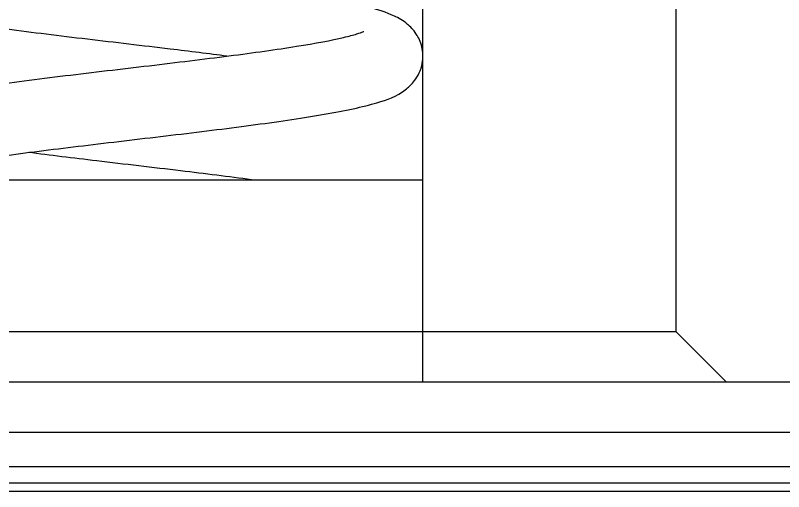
# Model space of a CAD drawing. Header units: inches. Extents: x 707 to 13003, y 909 to 9309.
# Drawn here: x 4107.7 to 4198.8, y 1536.7 to 1593.2 of the extents above; entities that cross this region are included whole.
import ezdxf

# ---------------------------------------------------------------- set-up
doc = ezdxf.new("R2010")
doc.units = ezdxf.units.IN
doc.header["$MEASUREMENT"] = 0

# ---------------------------------------------------------------- blocks, each defined once
blk = doc.blocks.new('BKM-1')
at = {"color": 2}
for p, q in [((65, -69), (65, -163)), ((35, -163), (35, -119)), ((-35, -145), (35, -145)), ((-35, -163), (35, -163)), ((35, -169), (35, -163)), ((35, -163), (56, -163)), ((56, -163), (65, -163)), ((71, -169), (65, -163)), ((97, -169), (-97, -169)), ((97, -175), (-97, -175)), ((-96.384, -179), (95.616, -179)), ((103.032, -181), (-103.8, -181)), ((103.616, -182), (-104.384, -182))]:
    blk.add_line(p, q, dxfattribs=at)
for points, knots in [([(11.773, -130.337), (9.618, -130.059), (7.346, -129.78), (1.8, -129.113), (-1.524, -128.724), (-8.075, -127.942), (-11.301, -127.547), (-17.343, -126.748), (-20.149, -126.344), (-25.144, -125.503), (-27.282, -125.074), (-30.194, -124.258), (-31.162, -123.953), (-32.779, -123.018), (-33.409, -122.628), (-34.431, -121.233), (-34.796, -120.527), (-35.04, -119.05), (-35.009, -118.372), (-34.71, -117.167), (-34.451, -116.652), (-33.834, -115.734), (-33.473, -115.384), (-32.561, -114.631), (-32.053, -114.364), (-30.54, -113.656), (-29.519, -113.349), (-27.175, -112.75), (-25.896, -112.48), (-23.254, -111.99), (-21.938, -111.77), (-19.176, -111.342), (-17.74, -111.134), (-13.281, -110.521), (-10.058, -110.118), (-3.461, -109.321), (-0.093, -108.927), (6.462, -108.146), (9.648, -107.759), (15.499, -106.993), (18.17, -106.614), (22.664, -105.882), (24.518, -105.525), (26.446, -105.056), (26.931, -104.921), (27.592, -104.708), (27.809, -104.623), (27.959, -104.556), (27.984, -104.543), (27.984, -104.543)], [12.493548, 12.493548, 12.493548, 12.493548, 12.724964, 12.724964, 13.045252, 13.045252, 13.368963, 13.368963, 13.697629, 13.697629, 14.041052, 14.041052, 14.270296, 14.270296, 14.389712, 14.389712, 14.456929, 14.456929, 14.505879, 14.505879, 14.556071, 14.556071, 14.620085, 14.620085, 14.732131, 14.732131, 14.9581, 14.9581, 15.168016, 15.168016, 15.344534, 15.344534, 15.513142, 15.513142, 15.843599, 15.843599, 16.168054, 16.168054, 16.489017, 16.489017, 16.805365, 16.805365, 17.110247, 17.110247, 17.241748, 17.241748, 17.348666, 17.348666, 17.394058, 17.394058, 17.394058, 17.394058]), ([(-27.984, -144.702), (-27.984, -144.702), (-27.832, -144.628), (-27.153, -144.386), (-26.443, -144.181), (-24.279, -143.676), (-22.636, -143.362), (-18.543, -142.688), (-16.012, -142.324), (-10.392, -141.58), (-7.285, -141.199), (-0.85, -140.429), (2.479, -140.04), (9.01, -139.256), (12.208, -138.861), (18.169, -138.06), (20.92, -137.655), (25.797, -136.805), (27.861, -136.374), (30.781, -135.487), (31.771, -135.228), (33.361, -133.961), (33.689, -133.659), (34.393, -132.729), (34.774, -132.024), (35.038, -130.536), (35.016, -129.854), (34.728, -128.641), (34.473, -128.121), (33.863, -127.196), (33.504, -126.843), (32.605, -126.089), (32.105, -125.821), (30.655, -125.13), (29.698, -124.834), (27.434, -124.236), (26.141, -123.958), (23.481, -123.458), (22.171, -123.237), (19.422, -122.807), (17.993, -122.599), (13.553, -121.985), (10.339, -121.581), (3.75, -120.784), (0.381, -120.39), (-5.976, -119.633), (-8.973, -119.27), (-11.773, -118.909)], [8.417305, 8.417305, 8.417305, 8.417305, 8.531698, 8.531698, 8.725087, 8.725087, 8.99409, 8.99409, 9.298208, 9.298208, 9.614049, 9.614049, 9.934688, 9.934688, 10.258751, 10.258751, 10.588159, 10.588159, 10.934592, 10.934592, 11.185794, 11.185794, 11.245266, 11.245266, 11.31387, 11.31387, 11.362974, 11.362974, 11.412974, 11.412974, 11.476364, 11.476364, 11.585889, 11.585889, 11.799729, 11.799729, 12.015688, 12.015688, 12.19298, 12.19298, 12.361873, 12.361873, 12.692611, 12.692611, 13.017181, 13.017181, 13.317812, 13.317812, 13.317812, 13.317812]), ([(-33.733, -145), (-33.799, -144.925), (-33.866, -144.846), (-34.326, -144.27), (-34.735, -143.566), (-35.033, -142.058), (-35.025, -141.371), (-34.756, -140.145), (-34.509, -139.617), (-33.91, -138.68), (-33.554, -138.321), (-32.674, -137.565), (-32.186, -137.295), (-30.832, -136.632), (-29.967, -136.351), (-27.807, -135.75), (-26.48, -135.456), (-23.777, -134.939), (-22.475, -134.716), (-19.743, -134.283), (-18.323, -134.075), (-13.908, -133.459), (-10.705, -133.055), (-4.127, -132.257), (-0.759, -131.863), (5.819, -131.081), (9.028, -130.693), (14.946, -129.926), (17.662, -129.547), (22.265, -128.811), (24.182, -128.452), (26.22, -127.972), (26.745, -127.832), (27.482, -127.604), (27.734, -127.511), (27.944, -127.422), (27.984, -127.4), (27.984, -127.4)], [8.086467, 8.086467, 8.086467, 8.086467, 8.0987, 8.0987, 8.169888, 8.169888, 8.219267, 8.219267, 8.268972, 8.268972, 8.331397, 8.331397, 8.437095, 8.437095, 8.632686, 8.632686, 8.859904, 8.859904, 9.038302, 9.038302, 9.20759, 9.20759, 9.53871, 9.53871, 9.863433, 9.863433, 10.184627, 10.184627, 10.501394, 10.501394, 10.807519, 10.807519, 10.941493, 10.941493, 11.052521, 11.052521, 11.110873, 11.110873, 11.110873, 11.110873]), ([(14.661, -145), (12.009, -144.647), (9.174, -144.296), (2.989, -143.551), (-0.378, -143.158), (-6.463, -142.431), (-9.201, -142.098), (-11.773, -141.766)], [6.1461375, 6.1461375, 6.1461375, 6.1461375, 6.4341914, 6.4341914, 6.7584619, 6.7584619, 7.0346282, 7.0346282, 7.0346282, 7.0346282])]:
    blk.add_open_spline(points, degree=3, knots=knots, dxfattribs=at)

msp = doc.modelspace()

# ---------------------------------------------------------------- linework, layer by layer
msp.add_line((5141.017, 1536.69), (1291.017, 1536.69))

# ---------------------------------------------------------------- block references
msp.add_blockref('BKM-1', (4121.017, 1718.69))

doc.saveas('drawing.dxf')
